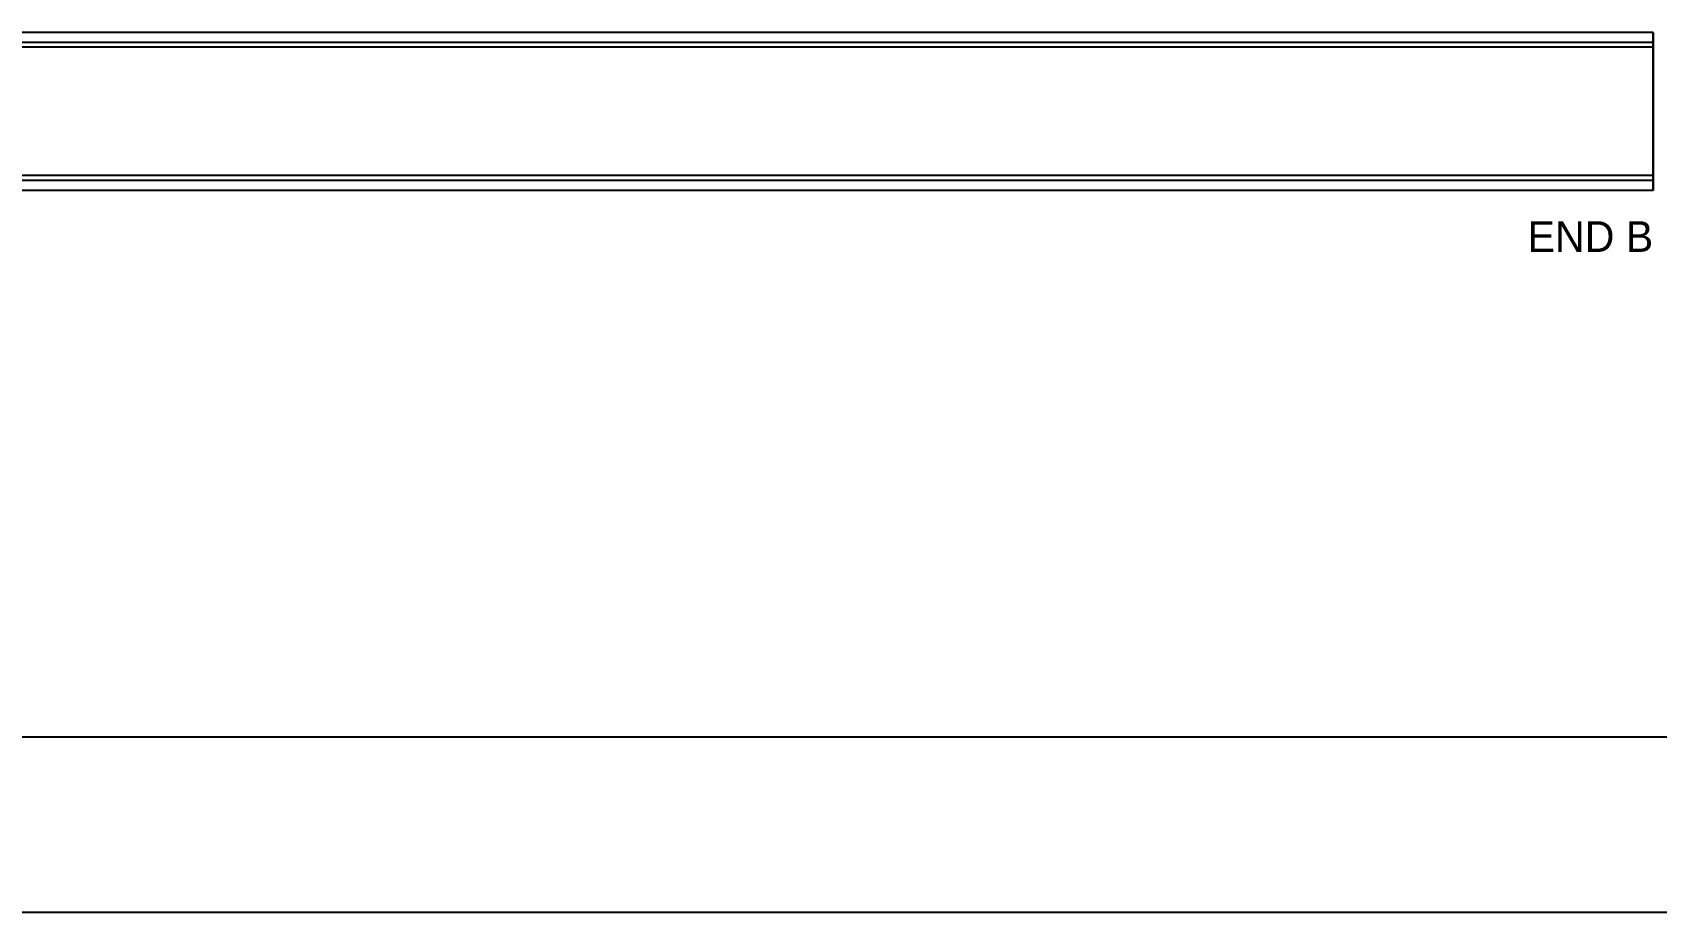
# Model space of a CAD drawing. Header units: inches. Extents: x 2 to 134, y 2 to 86.
# Drawn here: x 48.2 to 89.3, y 1.89 to 24.17 of the extents above; entities that cross this region are included whole.
import ezdxf
from ezdxf.enums import TextEntityAlignment as Align

# ---------------------------------------------------------------- set-up
doc = ezdxf.new("R2010")
doc.units = ezdxf.units.IN
doc.header["$MEASUREMENT"] = 0

msp = doc.modelspace()

# ---------------------------------------------------------------- linework, layer by layer
at = {"layer": 'OUTLINE'}
for p, q in [((89.213, 24.167), (20.787, 24.167)), ((89.213, 24.167), (20.787, 24.167)), ((89.213, 23.917), (20.787, 23.917)), ((89.213, 23.917), (20.787, 23.917)), ((89.213, 24.167), (89.213, 24.167)), ((89.213, 24.167), (89.213, 24.166)), ((89.213, 24.166), (89.213, 24.167)), ((89.213, 24.167), (89.213, 24.167)), ((89.213, 24.166), (89.213, 24.166)), ((89.213, 24.166), (89.213, 24.165)), ((89.213, 24.165), (89.213, 24.166)), ((89.213, 24.166), (89.213, 24.166)), ((89.213, 24.165), (89.213, 24.164)), ((89.213, 24.164), (89.213, 24.165)), ((89.213, 24.164), (89.213, 24.163)), ((89.213, 24.163), (89.213, 24.164)), ((89.213, 24.163), (89.213, 24.161)), ((89.213, 24.161), (89.213, 24.163)), ((89.213, 24.161), (89.213, 24.159)), ((89.213, 24.159), (89.213, 24.161)), ((89.213, 24.159), (89.213, 24.158)), ((89.213, 24.158), (89.213, 24.159)), ((89.213, 24.158), (89.213, 24.155)), ((89.213, 24.155), (89.213, 24.158)), ((89.213, 24.155), (89.213, 24.153)), ((89.213, 24.153), (89.213, 24.155)), ((89.213, 24.153), (89.213, 24.151)), ((89.213, 24.151), (89.213, 24.153)), ((89.213, 24.151), (89.213, 24.148)), ((89.213, 24.148), (89.213, 24.151)), ((89.213, 24.148), (89.213, 24.145)), ((89.213, 24.145), (89.213, 24.148)), ((89.213, 24.145), (89.213, 24.142)), ((89.213, 24.142), (89.213, 24.145)), ((89.213, 24.142), (89.213, 24.138)), ((89.213, 24.138), (89.213, 24.142)), ((89.213, 24.138), (89.213, 24.134)), ((89.213, 24.134), (89.213, 24.138)), ((89.213, 24.134), (89.213, 24.131)), ((89.213, 24.131), (89.213, 24.134)), ((89.213, 24.131), (89.213, 24.127)), ((89.213, 24.127), (89.213, 24.131)), ((89.213, 24.127), (89.213, 24.122)), ((89.213, 24.122), (89.213, 24.127)), ((89.213, 24.122), (89.213, 24.118)), ((89.213, 24.118), (89.213, 24.122)), ((89.213, 24.118), (89.213, 24.113)), ((89.213, 24.113), (89.213, 24.118)), ((89.213, 24.113), (89.213, 24.108)), ((89.213, 24.108), (89.213, 24.113)), ((89.213, 24.108), (89.213, 24.103)), ((89.213, 24.103), (89.213, 24.108)), ((89.213, 24.103), (89.213, 24.098)), ((89.213, 24.098), (89.213, 24.103)), ((89.213, 24.098), (89.213, 24.093)), ((89.213, 24.093), (89.213, 24.098)), ((89.213, 24.093), (89.213, 24.087)), ((89.213, 24.087), (89.213, 24.093)), ((89.213, 24.087), (89.213, 24.082)), ((89.213, 24.082), (89.213, 24.087)), ((89.213, 24.082), (89.213, 24.076)), ((89.213, 24.076), (89.213, 24.082)), ((89.213, 24.076), (89.213, 24.07)), ((89.213, 24.07), (89.213, 24.076)), ((89.213, 24.07), (89.213, 24.063)), ((89.213, 24.063), (89.213, 24.07)), ((89.213, 24.063), (89.213, 24.057)), ((89.213, 24.057), (89.213, 24.063)), ((89.213, 24.057), (89.213, 24.05)), ((89.213, 24.05), (89.213, 24.057)), ((89.213, 24.05), (89.213, 24.044)), ((89.213, 24.044), (89.213, 24.05)), ((89.213, 24.044), (89.213, 24.037)), ((89.213, 24.037), (89.213, 24.044)), ((89.213, 24.037), (89.213, 24.03)), ((89.213, 24.03), (89.213, 24.037)), ((89.213, 24.03), (89.213, 24.022)), ((89.213, 24.022), (89.213, 24.03)), ((89.213, 24.022), (89.213, 24.015)), ((89.213, 24.015), (89.213, 24.022)), ((89.213, 24.015), (89.213, 24.008)), ((89.213, 24.008), (89.213, 24.015)), ((89.213, 24.008), (89.213, 24)), ((89.213, 24), (89.213, 24.008)), ((89.213, 24), (89.213, 23.992)), ((89.213, 23.992), (89.213, 24)), ((89.213, 23.992), (89.213, 23.984)), ((89.213, 23.984), (89.213, 23.992)), ((89.213, 23.984), (89.213, 23.977)), ((89.213, 23.977), (89.213, 23.984)), ((89.213, 23.977), (89.213, 23.968)), ((89.213, 23.968), (89.213, 23.977)), ((89.213, 23.968), (89.213, 23.96)), ((89.213, 23.96), (89.213, 23.968)), ((89.213, 23.96), (89.213, 23.952)), ((89.213, 23.952), (89.213, 23.96)), ((89.213, 23.952), (89.213, 23.944)), ((89.213, 23.944), (89.213, 23.952)), ((89.213, 23.944), (89.213, 23.935)), ((89.213, 23.935), (89.213, 23.944)), ((89.213, 23.935), (89.213, 23.927)), ((89.213, 23.927), (89.213, 23.935)), ((89.213, 23.927), (89.213, 23.918)), ((89.213, 23.918), (89.213, 23.927)), ((89.213, 23.918), (89.213, 23.909)), ((89.213, 23.909), (89.213, 23.918)), ((89.213, 23.916), (89.213, 23.917)), ((89.213, 23.917), (89.213, 23.917)), ((89.213, 23.917), (89.213, 23.917)), ((89.213, 23.917), (89.213, 23.917)), ((89.213, 23.917), (89.213, 23.917)), ((89.213, 23.917), (89.213, 23.916)), ((89.213, 23.915), (89.213, 23.916)), ((89.213, 23.916), (89.213, 23.916)), ((89.213, 23.916), (89.213, 23.916)), ((89.213, 23.916), (89.213, 23.916)), ((89.213, 23.916), (89.213, 23.916)), ((89.213, 23.916), (89.213, 23.915)), ((89.213, 23.914), (89.213, 23.915)), ((89.213, 23.915), (89.213, 23.915)), ((89.213, 23.915), (89.213, 23.915)), ((89.213, 23.915), (89.213, 23.914)), ((89.213, 23.913), (89.213, 23.914)), ((89.213, 23.914), (89.213, 23.914)), ((89.213, 23.914), (89.213, 23.914)), ((89.213, 23.914), (89.213, 23.913)), ((89.213, 23.912), (89.213, 23.913)), ((89.213, 23.913), (89.213, 23.912)), ((89.213, 23.911), (89.213, 23.912)), ((89.213, 23.912), (89.213, 23.911)), ((89.213, 23.91), (89.213, 23.911)), ((89.213, 23.911), (89.213, 23.91)), ((89.213, 23.909), (89.213, 23.91)), ((89.213, 23.91), (89.213, 23.909)), ((89.213, 23.908), (89.213, 23.909)), ((89.213, 23.909), (89.213, 23.901)), ((89.213, 23.901), (89.213, 23.909)), ((89.213, 23.909), (89.213, 23.908)), ((89.213, 23.907), (89.213, 23.908)), ((89.213, 23.908), (89.213, 23.907)), ((89.213, 23.906), (89.213, 23.907)), ((89.213, 23.907), (89.213, 23.906)), ((89.213, 23.905), (89.213, 23.906)), ((89.213, 23.906), (89.213, 23.905)), ((89.213, 23.903), (89.213, 23.905)), ((89.213, 23.905), (89.213, 23.903)), ((89.213, 23.902), (89.213, 23.903)), ((89.213, 23.903), (89.213, 23.902)), ((89.213, 23.9), (89.213, 23.902)), ((89.213, 23.902), (89.213, 23.9)), ((89.213, 23.901), (89.213, 23.892)), ((89.213, 23.892), (89.213, 23.901)), ((89.213, 23.899), (89.213, 23.9)), ((89.213, 23.9), (89.213, 23.899)), ((89.213, 23.897), (89.213, 23.899)), ((89.213, 23.899), (89.213, 23.897)), ((89.213, 23.896), (89.213, 23.897)), ((89.213, 23.897), (89.213, 23.896)), ((89.213, 23.894), (89.213, 23.896)), ((89.213, 23.896), (89.213, 23.894)), ((89.213, 23.892), (89.213, 23.894)), ((89.213, 23.894), (89.213, 23.892)), ((89.213, 23.89), (89.213, 23.892)), ((89.213, 23.892), (89.213, 23.883)), ((89.213, 23.883), (89.213, 23.892)), ((89.213, 23.892), (89.213, 23.89)), ((89.213, 23.888), (89.213, 23.89)), ((89.213, 23.89), (89.213, 23.888)), ((89.213, 23.886), (89.213, 23.888)), ((89.213, 23.888), (89.213, 23.886)), ((89.213, 23.884), (89.213, 23.886)), ((89.213, 23.886), (89.213, 23.884)), ((89.213, 23.882), (89.213, 23.884)), ((89.213, 23.884), (89.213, 23.882)), ((89.213, 23.883), (89.213, 23.874)), ((89.213, 23.874), (89.213, 23.883)), ((89.213, 23.88), (89.213, 23.882)), ((89.213, 23.882), (89.213, 23.88)), ((89.213, 23.878), (89.213, 23.88)), ((89.213, 23.88), (89.213, 23.878)), ((89.213, 23.876), (89.213, 23.878)), ((89.213, 23.878), (89.213, 23.876)), ((89.213, 23.873), (89.213, 23.876)), ((89.213, 23.876), (89.213, 23.873)), ((89.213, 23.874), (89.213, 23.865)), ((89.213, 23.865), (89.213, 23.874)), ((89.213, 23.871), (89.213, 23.873)), ((89.213, 23.873), (89.213, 23.871)), ((89.213, 23.869), (89.213, 23.871)), ((89.213, 23.871), (89.213, 23.869)), ((89.213, 23.866), (89.213, 23.869)), ((89.213, 23.869), (89.213, 23.866)), ((89.213, 23.864), (89.213, 23.866)), ((89.213, 23.866), (89.213, 23.864)), ((89.213, 23.865), (89.213, 23.856)), ((89.213, 23.856), (89.213, 23.865)), ((89.213, 23.861), (89.213, 23.864)), ((89.213, 23.864), (89.213, 23.861)), ((89.213, 23.859), (89.213, 23.861)), ((89.213, 23.861), (89.213, 23.859)), ((89.213, 23.856), (89.213, 23.859)), ((89.213, 23.859), (89.213, 23.856)), ((89.213, 23.853), (89.213, 23.856)), ((89.213, 23.856), (89.213, 23.847)), ((89.213, 23.847), (89.213, 23.856)), ((89.213, 23.856), (89.213, 23.853)), ((89.213, 23.851), (89.213, 23.853)), ((89.213, 23.853), (89.213, 23.851)), ((89.213, 23.848), (89.213, 23.851)), ((89.213, 23.851), (89.213, 23.848)), ((89.213, 23.845), (89.213, 23.848)), ((89.213, 23.848), (89.213, 23.845)), ((89.213, 23.847), (89.213, 23.838)), ((89.213, 23.838), (89.213, 23.847)), ((89.213, 23.842), (89.213, 23.845)), ((89.213, 23.845), (89.213, 23.842)), ((89.213, 23.84), (89.213, 23.842)), ((89.213, 23.842), (89.213, 23.84)), ((89.213, 23.837), (89.213, 23.84)), ((89.213, 23.84), (89.213, 23.837)), ((89.213, 23.792), (20.787, 23.792)), ((89.213, 23.792), (20.787, 23.792)), ((89.213, 23.792), (20.787, 23.792)), ((89.213, 23.792), (20.787, 23.792)), ((89.213, 23.838), (89.213, 23.828)), ((89.213, 23.828), (89.213, 23.838)), ((89.213, 23.834), (89.213, 23.837)), ((89.213, 23.837), (89.213, 23.834)), ((89.213, 23.831), (89.213, 23.834)), ((89.213, 23.834), (89.213, 23.831)), ((89.213, 23.828), (89.213, 23.831)), ((89.213, 23.831), (89.213, 23.828)), ((89.213, 23.825), (89.213, 23.828)), ((89.213, 23.828), (89.213, 23.819)), ((89.213, 23.819), (89.213, 23.828)), ((89.213, 23.828), (89.213, 23.825)), ((89.213, 23.822), (89.213, 23.825)), ((89.213, 23.825), (89.213, 23.822)), ((89.213, 23.819), (89.213, 23.822)), ((89.213, 23.822), (89.213, 23.819)), ((89.213, 23.816), (89.213, 23.819)), ((89.213, 23.819), (89.213, 23.81)), ((89.213, 23.81), (89.213, 23.819)), ((89.213, 23.819), (89.213, 23.816)), ((89.213, 23.813), (89.213, 23.816)), ((89.213, 23.816), (89.213, 23.813)), ((89.213, 23.81), (89.213, 23.813)), ((89.213, 23.813), (89.213, 23.81)), ((89.213, 23.807), (89.213, 23.81)), ((89.213, 23.81), (89.213, 23.801)), ((89.213, 23.801), (89.213, 23.81)), ((89.213, 23.81), (89.213, 23.807)), ((89.213, 23.804), (89.213, 23.807)), ((89.213, 23.807), (89.213, 23.804)), ((89.213, 23.801), (89.213, 23.804)), ((89.213, 23.804), (89.213, 23.801)), ((89.213, 23.798), (89.213, 23.801)), ((89.213, 23.801), (89.213, 23.792)), ((89.213, 23.792), (89.213, 23.801)), ((89.213, 23.801), (89.213, 23.798)), ((89.213, 23.795), (89.213, 23.798)), ((89.213, 23.798), (89.213, 23.795)), ((89.213, 23.792), (89.213, 23.795)), ((89.213, 23.795), (89.213, 23.792)), ((89.213, 23.792), (89.213, 20.542)), ((89.213, 20.542), (89.213, 23.792)), ((89.213, 23.792), (89.213, 20.542)), ((89.213, 20.542), (89.213, 23.792)), ((89.213, 20.542), (20.787, 20.542)), ((89.213, 20.542), (20.787, 20.542)), ((89.213, 20.542), (20.787, 20.542)), ((89.213, 20.542), (20.787, 20.542)), ((89.213, 20.417), (20.787, 20.417)), ((89.213, 20.417), (20.787, 20.417)), ((89.213, 20.167), (20.787, 20.167)), ((89.213, 20.167), (20.787, 20.167)), ((89.213, 20.532), (89.213, 20.542)), ((89.213, 20.542), (89.213, 20.539)), ((89.213, 20.539), (89.213, 20.542)), ((89.213, 20.542), (89.213, 20.532)), ((89.213, 20.539), (89.213, 20.536)), ((89.213, 20.536), (89.213, 20.539)), ((89.213, 20.536), (89.213, 20.532)), ((89.213, 20.532), (89.213, 20.536)), ((89.213, 20.523), (89.213, 20.532)), ((89.213, 20.532), (89.213, 20.529)), ((89.213, 20.529), (89.213, 20.532)), ((89.213, 20.532), (89.213, 20.523)), ((89.213, 20.529), (89.213, 20.526)), ((89.213, 20.526), (89.213, 20.529)), ((89.213, 20.526), (89.213, 20.523)), ((89.213, 20.523), (89.213, 20.526)), ((89.213, 20.514), (89.213, 20.523)), ((89.213, 20.523), (89.213, 20.52)), ((89.213, 20.52), (89.213, 20.523)), ((89.213, 20.523), (89.213, 20.514)), ((89.213, 20.52), (89.213, 20.517)), ((89.213, 20.517), (89.213, 20.52)), ((89.213, 20.517), (89.213, 20.514)), ((89.213, 20.514), (89.213, 20.517)), ((89.213, 20.505), (89.213, 20.514)), ((89.213, 20.514), (89.213, 20.511)), ((89.213, 20.511), (89.213, 20.514)), ((89.213, 20.514), (89.213, 20.505)), ((89.213, 20.511), (89.213, 20.508)), ((89.213, 20.508), (89.213, 20.511)), ((89.213, 20.508), (89.213, 20.505)), ((89.213, 20.505), (89.213, 20.508)), ((89.213, 20.496), (89.213, 20.505)), ((89.213, 20.505), (89.213, 20.502)), ((89.213, 20.502), (89.213, 20.505)), ((89.213, 20.505), (89.213, 20.496)), ((89.213, 20.502), (89.213, 20.5)), ((89.213, 20.5), (89.213, 20.502)), ((89.213, 20.5), (89.213, 20.497)), ((89.213, 20.497), (89.213, 20.5)), ((89.213, 20.497), (89.213, 20.494)), ((89.213, 20.494), (89.213, 20.497)), ((89.213, 20.487), (89.213, 20.496)), ((89.213, 20.496), (89.213, 20.487)), ((89.213, 20.494), (89.213, 20.491)), ((89.213, 20.491), (89.213, 20.494)), ((89.213, 20.491), (89.213, 20.488)), ((89.213, 20.488), (89.213, 20.491)), ((89.213, 20.488), (89.213, 20.485)), ((89.213, 20.485), (89.213, 20.488)), ((89.213, 20.478), (89.213, 20.487)), ((89.213, 20.487), (89.213, 20.478)), ((89.213, 20.485), (89.213, 20.483)), ((89.213, 20.483), (89.213, 20.485)), ((89.213, 20.483), (89.213, 20.48)), ((89.213, 20.48), (89.213, 20.483)), ((89.213, 20.48), (89.213, 20.477)), ((89.213, 20.477), (89.213, 20.48)), ((89.213, 20.469), (89.213, 20.478)), ((89.213, 20.478), (89.213, 20.469)), ((89.213, 20.477), (89.213, 20.475)), ((89.213, 20.475), (89.213, 20.477)), ((89.213, 20.475), (89.213, 20.472)), ((89.213, 20.472), (89.213, 20.475)), ((89.213, 20.472), (89.213, 20.47)), ((89.213, 20.47), (89.213, 20.472)), ((89.213, 20.47), (89.213, 20.467)), ((89.213, 20.467), (89.213, 20.47)), ((89.213, 20.46), (89.213, 20.469)), ((89.213, 20.469), (89.213, 20.46)), ((89.213, 20.467), (89.213, 20.465)), ((89.213, 20.465), (89.213, 20.467)), ((89.213, 20.465), (89.213, 20.462)), ((89.213, 20.462), (89.213, 20.465)), ((89.213, 20.462), (89.213, 20.46)), ((89.213, 20.46), (89.213, 20.462)), ((89.213, 20.451), (89.213, 20.46)), ((89.213, 20.46), (89.213, 20.458)), ((89.213, 20.458), (89.213, 20.46)), ((89.213, 20.46), (89.213, 20.451)), ((89.213, 20.458), (89.213, 20.455)), ((89.213, 20.455), (89.213, 20.458)), ((89.213, 20.455), (89.213, 20.453)), ((89.213, 20.453), (89.213, 20.455)), ((89.213, 20.453), (89.213, 20.451)), ((89.213, 20.451), (89.213, 20.453)), ((89.213, 20.442), (89.213, 20.451)), ((89.213, 20.451), (89.213, 20.449)), ((89.213, 20.449), (89.213, 20.451)), ((89.213, 20.451), (89.213, 20.442)), ((89.213, 20.449), (89.213, 20.447)), ((89.213, 20.447), (89.213, 20.449)), ((89.213, 20.447), (89.213, 20.445)), ((89.213, 20.445), (89.213, 20.447)), ((89.213, 20.445), (89.213, 20.443)), ((89.213, 20.443), (89.213, 20.445)), ((89.213, 20.443), (89.213, 20.441)), ((89.213, 20.441), (89.213, 20.443)), ((89.213, 20.433), (89.213, 20.442)), ((89.213, 20.442), (89.213, 20.433)), ((89.213, 20.441), (89.213, 20.439)), ((89.213, 20.439), (89.213, 20.441)), ((89.213, 20.439), (89.213, 20.438)), ((89.213, 20.438), (89.213, 20.439)), ((89.213, 20.438), (89.213, 20.436)), ((89.213, 20.436), (89.213, 20.438)), ((89.213, 20.436), (89.213, 20.434)), ((89.213, 20.434), (89.213, 20.436)), ((89.213, 20.434), (89.213, 20.433)), ((89.213, 20.433), (89.213, 20.434)), ((89.213, 20.424), (89.213, 20.433)), ((89.213, 20.433), (89.213, 20.431)), ((89.213, 20.431), (89.213, 20.433)), ((89.213, 20.433), (89.213, 20.424)), ((89.213, 20.431), (89.213, 20.43)), ((89.213, 20.43), (89.213, 20.431)), ((89.213, 20.43), (89.213, 20.429)), ((89.213, 20.429), (89.213, 20.43)), ((89.213, 20.429), (89.213, 20.427)), ((89.213, 20.427), (89.213, 20.429)), ((89.213, 20.427), (89.213, 20.426)), ((89.213, 20.426), (89.213, 20.427)), ((89.213, 20.426), (89.213, 20.425)), ((89.213, 20.425), (89.213, 20.426)), ((89.213, 20.425), (89.213, 20.424)), ((89.213, 20.424), (89.213, 20.425)), ((89.213, 20.415), (89.213, 20.424)), ((89.213, 20.424), (89.213, 20.423)), ((89.213, 20.423), (89.213, 20.424)), ((89.213, 20.424), (89.213, 20.415)), ((89.213, 20.423), (89.213, 20.422)), ((89.213, 20.422), (89.213, 20.423)), ((89.213, 20.422), (89.213, 20.421)), ((89.213, 20.421), (89.213, 20.422)), ((89.213, 20.421), (89.213, 20.42)), ((89.213, 20.42), (89.213, 20.421)), ((89.213, 20.42), (89.213, 20.42)), ((89.213, 20.42), (89.213, 20.419)), ((89.213, 20.419), (89.213, 20.42)), ((89.213, 20.42), (89.213, 20.42)), ((89.213, 20.419), (89.213, 20.419)), ((89.213, 20.419), (89.213, 20.418)), ((89.213, 20.418), (89.213, 20.419)), ((89.213, 20.419), (89.213, 20.419)), ((89.213, 20.418), (89.213, 20.418)), ((89.213, 20.418), (89.213, 20.417)), ((89.213, 20.417), (89.213, 20.418)), ((89.213, 20.418), (89.213, 20.418)), ((89.213, 20.417), (89.213, 20.417)), ((89.213, 20.417), (89.213, 20.417)), ((89.213, 20.417), (89.213, 20.417)), ((89.213, 20.417), (89.213, 20.417)), ((89.213, 20.417), (89.213, 20.417)), ((89.213, 20.417), (89.213, 20.417)), ((89.213, 20.417), (89.213, 20.417)), ((89.213, 20.417), (89.213, 20.417)), ((89.213, 20.407), (89.213, 20.415)), ((89.213, 20.415), (89.213, 20.407)), ((89.213, 20.398), (89.213, 20.407)), ((89.213, 20.407), (89.213, 20.398)), ((89.213, 20.39), (89.213, 20.398)), ((89.213, 20.398), (89.213, 20.39)), ((89.213, 20.381), (89.213, 20.39)), ((89.213, 20.39), (89.213, 20.381)), ((89.213, 20.373), (89.213, 20.381)), ((89.213, 20.381), (89.213, 20.373)), ((89.213, 20.365), (89.213, 20.373)), ((89.213, 20.373), (89.213, 20.365)), ((89.213, 20.357), (89.213, 20.365)), ((89.213, 20.365), (89.213, 20.357)), ((89.213, 20.349), (89.213, 20.357)), ((89.213, 20.357), (89.213, 20.349)), ((89.213, 20.341), (89.213, 20.349)), ((89.213, 20.349), (89.213, 20.341)), ((89.213, 20.333), (89.213, 20.341)), ((89.213, 20.341), (89.213, 20.333)), ((89.213, 20.326), (89.213, 20.333)), ((89.213, 20.333), (89.213, 20.326)), ((89.213, 20.318), (89.213, 20.326)), ((89.213, 20.326), (89.213, 20.318)), ((89.213, 20.311), (89.213, 20.318)), ((89.213, 20.318), (89.213, 20.311)), ((89.213, 20.304), (89.213, 20.311)), ((89.213, 20.311), (89.213, 20.304)), ((89.213, 20.297), (89.213, 20.304)), ((89.213, 20.304), (89.213, 20.297)), ((89.213, 20.29), (89.213, 20.297)), ((89.213, 20.297), (89.213, 20.29)), ((89.213, 20.283), (89.213, 20.29)), ((89.213, 20.29), (89.213, 20.283)), ((89.213, 20.277), (89.213, 20.283)), ((89.213, 20.283), (89.213, 20.277)), ((89.213, 20.27), (89.213, 20.277)), ((89.213, 20.277), (89.213, 20.27)), ((89.213, 20.264), (89.213, 20.27)), ((89.213, 20.27), (89.213, 20.264)), ((89.213, 20.258), (89.213, 20.264)), ((89.213, 20.264), (89.213, 20.258)), ((89.213, 20.252), (89.213, 20.258)), ((89.213, 20.258), (89.213, 20.252)), ((89.213, 20.246), (89.213, 20.252)), ((89.213, 20.252), (89.213, 20.246)), ((89.213, 20.24), (89.213, 20.246)), ((89.213, 20.246), (89.213, 20.24)), ((89.213, 20.235), (89.213, 20.24)), ((89.213, 20.24), (89.213, 20.235)), ((89.213, 20.23), (89.213, 20.235)), ((89.213, 20.235), (89.213, 20.23)), ((89.213, 20.225), (89.213, 20.23)), ((89.213, 20.23), (89.213, 20.225)), ((89.213, 20.22), (89.213, 20.225)), ((89.213, 20.225), (89.213, 20.22)), ((89.213, 20.215), (89.213, 20.22)), ((89.213, 20.22), (89.213, 20.215)), ((89.213, 20.211), (89.213, 20.215)), ((89.213, 20.215), (89.213, 20.211)), ((89.213, 20.207), (89.213, 20.211)), ((89.213, 20.211), (89.213, 20.207)), ((89.213, 20.203), (89.213, 20.207)), ((89.213, 20.207), (89.213, 20.203)), ((89.213, 20.199), (89.213, 20.203)), ((89.213, 20.203), (89.213, 20.199)), ((89.213, 20.195), (89.213, 20.199)), ((89.213, 20.199), (89.213, 20.195)), ((89.213, 20.192), (89.213, 20.195)), ((89.213, 20.195), (89.213, 20.192)), ((89.213, 20.189), (89.213, 20.192)), ((89.213, 20.192), (89.213, 20.189)), ((89.213, 20.186), (89.213, 20.189)), ((89.213, 20.189), (89.213, 20.186)), ((89.213, 20.183), (89.213, 20.186)), ((89.213, 20.186), (89.213, 20.183)), ((89.213, 20.18), (89.213, 20.183)), ((89.213, 20.183), (89.213, 20.18)), ((89.213, 20.178), (89.213, 20.18)), ((89.213, 20.18), (89.213, 20.178)), ((89.213, 20.176), (89.213, 20.178)), ((89.213, 20.178), (89.213, 20.176)), ((89.213, 20.174), (89.213, 20.176)), ((89.213, 20.176), (89.213, 20.174)), ((89.213, 20.172), (89.213, 20.174)), ((89.213, 20.174), (89.213, 20.172)), ((89.213, 20.171), (89.213, 20.172)), ((89.213, 20.172), (89.213, 20.171)), ((89.213, 20.169), (89.213, 20.171)), ((89.213, 20.171), (89.213, 20.169)), ((89.213, 20.168), (89.213, 20.169)), ((89.213, 20.169), (89.213, 20.168)), ((89.213, 20.167), (89.213, 20.168)), ((89.213, 20.168), (89.213, 20.168)), ((89.213, 20.168), (89.213, 20.168)), ((89.213, 20.168), (89.213, 20.167)), ((89.213, 20.167), (89.213, 20.167)), ((89.213, 20.167), (89.213, 20.167)), ((89.213, 20.167), (89.213, 20.167)), ((89.213, 20.167), (89.213, 20.167)), ((1.889, 6.333), (134.111, 6.333)), ((134.111, 1.889), (1.889, 1.889))]:
    msp.add_line(p, q, dxfattribs=at)

# ---------------------------------------------------------------- texts
at = {"layer": 'ANNOTATION'}
msp.add_text('END B', height=0.7778, dxfattribs=at).set_placement((89.213, 18.611), align=Align.RIGHT)

doc.saveas('drawing.dxf')
